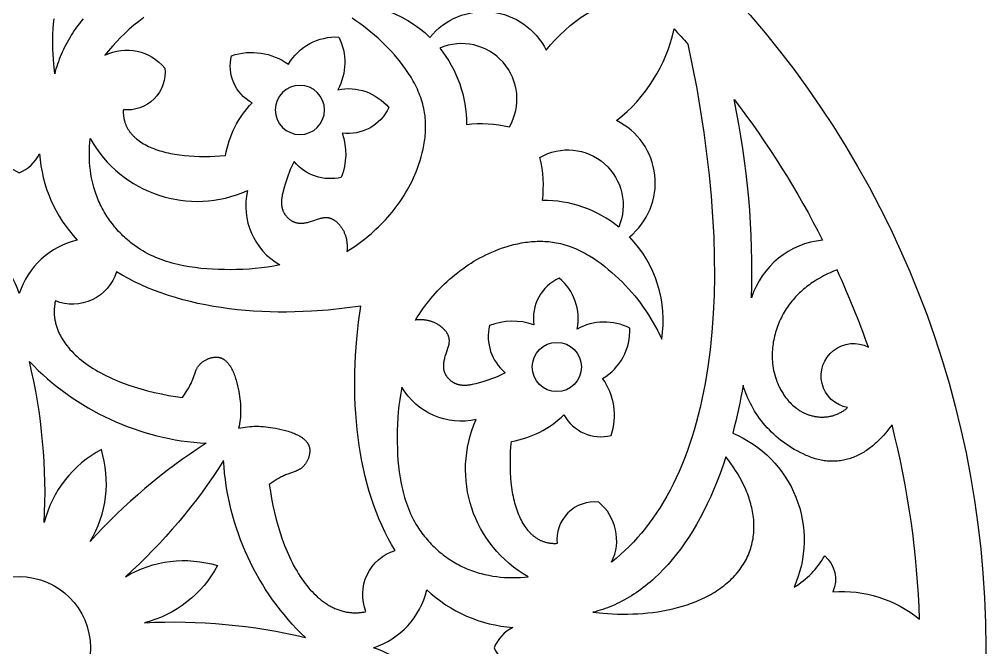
# Model space of a CAD drawing. Extents: x 4084 to 4967, y 642 to 1525.
# Drawn here: x 4525.8 to 4967.3, y 1083.1 to 1370.1 of the extents above; entities that cross this region are included whole.
import ezdxf

# ---------------------------------------------------------------- set-up
doc = ezdxf.new("R2010")
doc.units = 0
doc.layers.add('LAYER_1', color=1, linetype='CONTINUOUS')

msp = doc.modelspace()

# ---------------------------------------------------------------- linework, layer by layer
at = {"layer": 'LAYER_1'}
for points in [[(4666.66, 1376.56, -0.236208), (4713.42, 1361.83, -0.54694), (4766.54, 1355.97, -0.174213), (4808.38, 1382.23, 0.005671)], [(4582.63, 1370.87), (4580.37, 1369.12), (4578.18, 1367.34), (4576.07, 1365.51), (4574.03, 1363.63), (4572.06, 1361.72), (4570.17, 1359.77), (4568.35, 1357.77), (4566.6, 1355.74), (4564.92, 1353.67, -0.348975), (4592.28, 1347.82, -0.480384), (4573.35, 1328.78), (4573.33, 1328.46), (4573.32, 1328.14), (4573.31, 1327.83), (4573.31, 1327.51), (4573.32, 1327.2), (4573.33, 1326.88), (4573.35, 1326.57), (4573.38, 1326.26), (4573.41, 1325.95), (4573.45, 1325.64), (4573.49, 1325.33), (4573.54, 1325.02), (4573.6, 1324.71), (4573.67, 1324.4), (4573.74, 1324.1), (4573.81, 1323.79), (4573.9, 1323.49), (4573.99, 1323.19), (4574.09, 1322.89), (4574.19, 1322.59), (4574.3, 1322.29), (4574.42, 1322), (4574.54, 1321.7), (4574.68, 1321.41), (4574.81, 1321.12), (4574.96, 1320.83), (4575.11, 1320.54), (4575.27, 1320.26), (4575.44, 1319.98), (4575.61, 1319.69), (4575.79, 1319.42), (4575.98, 1319.14), (4576.17, 1318.86), (4576.37, 1318.59), (4576.58, 1318.32), (4576.8, 1318.05), (4577.02, 1317.79), (4577.25, 1317.52), (4577.48, 1317.26), (4577.73, 1317.01), (4577.98, 1316.75), (4578.24, 1316.5), (4578.5, 1316.25), (4578.77, 1316), (4579.05, 1315.76), (4579.33, 1315.51), (4579.92, 1315.04), (4580.54, 1314.58), (4581.19, 1314.13), (4581.86, 1313.69), (4582.55, 1313.27), (4583.28, 1312.86), (4584.03, 1312.46), (4584.8, 1312.07), (4585.6, 1311.7), (4586.42, 1311.35), (4587.27, 1311.01), (4588.14, 1310.68), (4589.03, 1310.37), (4589.94, 1310.08), (4590.88, 1309.8), (4591.83, 1309.53), (4592.8, 1309.29), (4593.8, 1309.05), (4594.81, 1308.84), (4595.84, 1308.63), (4596.88, 1308.45), (4599.02, 1308.12), (4601.21, 1307.86), (4603.46, 1307.67), (4605.75, 1307.53), (4608.07, 1307.45), (4610.43, 1307.44), (4612.81, 1307.48), (4615.2, 1307.57), (4617.61, 1307.72), (4620.02, 1307.92, -0.151207), (4632.14, 1331.9, -0.338214), (4622.73, 1353.47, -0.239572), (4648.77, 1349.57, -0.279084), (4671.78, 1361.99, -0.247206), (4671.32, 1337.93, -0.276208), (4694.59, 1329.74, -0.330951), (4673.34, 1318.13, -0.176903), (4672.92, 1297.88, -0.284816), (4651.39, 1305.1), (4651.06, 1304.5), (4650.73, 1303.9), (4650.43, 1303.29), (4650.13, 1302.67), (4649.85, 1302.05), (4649.58, 1301.43), (4649.07, 1300.16), (4648.6, 1298.87), (4648.15, 1297.56), (4647.28, 1294.85), (4646.8, 1293.24), (4646.35, 1291.6), (4646.15, 1290.78), (4645.97, 1289.95), (4645.9, 1289.54), (4645.83, 1289.13), (4645.76, 1288.72), (4645.71, 1288.31), (4645.67, 1287.91), (4645.63, 1287.5), (4645.61, 1287.1), (4645.59, 1286.69), (4645.59, 1286.29), (4645.6, 1285.9), (4645.63, 1285.5), (4645.64, 1285.3), (4645.66, 1285.11), (4645.69, 1284.91), (4645.72, 1284.72), (4645.75, 1284.53), (4645.78, 1284.33), (4645.82, 1284.14), (4645.86, 1283.95), (4645.91, 1283.76), (4645.96, 1283.57), (4646.01, 1283.38), (4646.07, 1283.2), (4646.13, 1283.01), (4646.2, 1282.83), (4646.27, 1282.64), (4646.35, 1282.46), (4646.43, 1282.28), (4646.51, 1282.1), (4646.61, 1281.91), (4646.71, 1281.72), (4646.81, 1281.53), (4646.92, 1281.35), (4647.04, 1281.16), (4647.16, 1280.98), (4647.28, 1280.8), (4647.41, 1280.62), (4647.54, 1280.45), (4647.68, 1280.28), (4647.82, 1280.11), (4647.97, 1279.94), (4648.12, 1279.78), (4648.27, 1279.62), (4648.42, 1279.46), (4648.58, 1279.31), (4648.75, 1279.16), (4648.91, 1279.02), (4649.08, 1278.88), (4649.25, 1278.74), (4649.43, 1278.61), (4649.61, 1278.48), (4649.79, 1278.35), (4649.97, 1278.23), (4650.16, 1278.12), (4650.34, 1278.01), (4650.53, 1277.91), (4650.73, 1277.81), (4650.92, 1277.71), (4651.11, 1277.62), (4651.31, 1277.54), (4651.51, 1277.47), (4651.72, 1277.39), (4651.94, 1277.32), (4652.16, 1277.26), (4652.38, 1277.2), (4652.6, 1277.15), (4652.83, 1277.11), (4653.05, 1277.07), (4653.28, 1277.04), (4653.51, 1277.01), (4653.73, 1276.99), (4653.96, 1276.98), (4654.19, 1276.97), (4654.42, 1276.97), (4654.65, 1276.97), (4654.89, 1276.97), (4655.12, 1276.99), (4655.35, 1277), (4655.59, 1277.02), (4655.82, 1277.05), (4656.06, 1277.08), (4656.53, 1277.15), (4657, 1277.23), (4657.47, 1277.33), (4657.94, 1277.45), (4658.41, 1277.57), (4658.89, 1277.71), (4659.95, 1278.05), (4662.55, 1278.93), (4663.07, 1279.09), (4663.58, 1279.23), (4663.83, 1279.29), (4664.09, 1279.35), (4664.34, 1279.4), (4664.59, 1279.44), (4664.84, 1279.48), (4665.09, 1279.52), (4665.34, 1279.54), (4665.59, 1279.56), (4665.83, 1279.57), (4665.96, 1279.57), (4666.08, 1279.57), (4666.2, 1279.57), (4666.32, 1279.56), (4666.45, 1279.55), (4666.57, 1279.54), (4666.69, 1279.53), (4666.81, 1279.52), (4666.93, 1279.5), (4667.05, 1279.48), (4667.17, 1279.46), (4667.29, 1279.43), (4667.4, 1279.4), (4667.52, 1279.37), (4667.63, 1279.34), (4667.75, 1279.31), (4667.86, 1279.27), (4667.97, 1279.23), (4668.09, 1279.19), (4668.2, 1279.15), (4668.42, 1279.06), (4668.65, 1278.96), (4668.87, 1278.85), (4669.09, 1278.73), (4669.31, 1278.61), (4669.52, 1278.48), (4669.73, 1278.34), (4669.95, 1278.19), (4670.15, 1278.04), (4670.36, 1277.88), (4670.56, 1277.72), (4670.76, 1277.55), (4670.96, 1277.37), (4671.15, 1277.19), (4671.34, 1277.01), (4671.53, 1276.81), (4671.71, 1276.62), (4671.89, 1276.42), (4672.07, 1276.22), (4672.24, 1276.01), (4672.41, 1275.8), (4672.58, 1275.59), (4672.74, 1275.37), (4672.89, 1275.15), (4673.04, 1274.93), (4673.19, 1274.7), (4673.33, 1274.48), (4673.51, 1274.18), (4673.69, 1273.87), (4673.85, 1273.57), (4674.01, 1273.26), (4674.16, 1272.95), (4674.3, 1272.63), (4674.43, 1272.32), (4674.56, 1272), (4674.67, 1271.68), (4674.78, 1271.36), (4674.88, 1271.04), (4674.98, 1270.71), (4675.07, 1270.38), (4675.15, 1270.06), (4675.22, 1269.73), (4675.29, 1269.4), (4675.35, 1269.07), (4675.4, 1268.74), (4675.45, 1268.41), (4675.48, 1268.07), (4675.52, 1267.74), (4675.54, 1267.41), (4675.56, 1267.07), (4675.58, 1266.74), (4675.58, 1266.41), (4675.59, 1266.07), (4675.58, 1265.74), (4675.57, 1265.41), (4675.53, 1264.74), (4675.47, 1264.08), (4676.75, 1264.88), (4678.02, 1265.7), (4679.27, 1266.55), (4680.51, 1267.42), (4681.74, 1268.32), (4682.95, 1269.24), (4684.14, 1270.18), (4685.32, 1271.15), (4686.49, 1272.14), (4687.63, 1273.15), (4688.76, 1274.18), (4689.87, 1275.24), (4690.96, 1276.31), (4692.03, 1277.41), (4693.08, 1278.53), (4694.11, 1279.67), (4695.11, 1280.83), (4696.1, 1282.01), (4697.05, 1283.21), (4697.99, 1284.42), (4698.9, 1285.66), (4699.79, 1286.92), (4700.65, 1288.19), (4701.48, 1289.49), (4702.29, 1290.8), (4703.07, 1292.12), (4703.82, 1293.47), (4704.54, 1294.83), (4705.23, 1296.21), (4705.89, 1297.61), (4706.52, 1299.02), (4707.12, 1300.45), (4707.77, 1302.14), (4708.39, 1303.85), (4708.95, 1305.57), (4709.46, 1307.31), (4709.92, 1309.06), (4710.32, 1310.82), (4710.67, 1312.59), (4710.95, 1314.36), (4711.07, 1315.25), (4711.17, 1316.14), (4711.26, 1317.02), (4711.33, 1317.91), (4711.38, 1318.8), (4711.42, 1319.68), (4711.44, 1320.57), (4711.44, 1321.45), (4711.42, 1322.33), (4711.39, 1323.21), (4711.34, 1324.08), (4711.27, 1324.96), (4711.18, 1325.83), (4711.07, 1326.7), (4710.94, 1327.56), (4710.79, 1328.42), (4710.59, 1329.42), (4710.36, 1330.41), (4710.11, 1331.4), (4709.83, 1332.38), (4709.53, 1333.35), (4709.21, 1334.32), (4708.86, 1335.28), (4708.48, 1336.24), (4708.09, 1337.18), (4707.67, 1338.13), (4707.23, 1339.06), (4706.78, 1339.99), (4706.3, 1340.91), (4705.8, 1341.82), (4705.29, 1342.73), (4704.76, 1343.63), (4703.64, 1345.4), (4702.46, 1347.15), (4701.23, 1348.86), (4699.94, 1350.54), (4698.6, 1352.19), (4697.22, 1353.8), (4695.8, 1355.38), (4694.35, 1356.92), (4692.83, 1358.47), (4691.27, 1359.98), (4689.69, 1361.45), (4688.08, 1362.88), (4686.44, 1364.26), (4684.78, 1365.61), (4683.09, 1366.91), (4681.37, 1368.16), (4679.62, 1369.37), (4677.85, 1370.54)]]:
    msp.add_lwpolyline(points, format="xyb", dxfattribs=at)
msp.add_lwpolyline([(4554.93, 1370.26), (4554.08, 1369.2), (4553.26, 1368.14), (4552.46, 1367.08), (4551.69, 1366.01), (4550.94, 1364.94), (4550.22, 1363.86), (4549.53, 1362.78), (4548.87, 1361.7), (4548.23, 1360.61), (4547.62, 1359.52), (4547.03, 1358.43), (4546.47, 1357.33), (4545.94, 1356.24), (4545.43, 1355.14), (4544.95, 1354.03), (4544.49, 1352.93), (4544.05, 1351.83), (4543.65, 1350.72), (4543.26, 1349.61), (4542.9, 1348.51), (4542.57, 1347.4), (4542.25, 1346.29), (4541.97, 1345.18), (4541.53, 1349.62), (4541.37, 1351.87), (4541.24, 1354.14), (4541.17, 1356.43), (4541.13, 1358.72), (4541.14, 1361.03), (4541.2, 1363.34), (4541.31, 1365.66), (4541.47, 1367.97), (4541.68, 1370.28)], dxfattribs=at)
for points in [[(4798.69, 1323.82, 0.174213), (4824.95, 1365.66, -0.005671), (4831.28, 1358.8), (4835.27, 1338.44), (4838.51, 1318.44), (4839.83, 1308.62), (4840.94, 1298.92), (4841.85, 1289.35), (4842.55, 1279.94), (4843.04, 1270.69), (4843.31, 1261.62), (4843.37, 1252.72), (4843.21, 1244.02), (4842.84, 1235.52), (4842.24, 1227.23), (4841.43, 1219.16), (4840.4, 1211.32), (4839.16, 1203.72), (4837.69, 1196.37), (4836.88, 1192.79), (4836.02, 1189.27), (4835.1, 1185.82), (4834.13, 1182.43), (4833.11, 1179.11), (4832.04, 1175.85), (4830.91, 1172.67), (4829.74, 1169.55), (4828.51, 1166.5), (4827.23, 1163.52), (4825.91, 1160.61), (4824.53, 1157.77), (4823.11, 1155), (4821.64, 1152.31), (4820.12, 1149.68), (4818.56, 1147.13), (4816.95, 1144.65), (4815.29, 1142.25), (4813.59, 1139.91), (4811.84, 1137.65), (4810.06, 1135.46), (4808.23, 1133.35), (4806.35, 1131.31), (4804.44, 1129.34), (4802.49, 1127.45), (4800.49, 1125.63), (4798.46, 1123.88), (4796.39, 1122.2, 0.348975), (4790.54, 1149.56, 0.480384), (4771.5, 1130.63), (4771.18, 1130.61), (4770.86, 1130.6), (4770.55, 1130.59), (4770.23, 1130.59), (4769.92, 1130.6), (4769.6, 1130.61), (4769.29, 1130.63), (4768.98, 1130.66), (4768.67, 1130.69), (4768.36, 1130.73), (4768.05, 1130.77), (4767.74, 1130.82), (4767.43, 1130.88), (4767.12, 1130.95), (4766.82, 1131.02), (4766.51, 1131.09), (4766.21, 1131.18), (4765.91, 1131.27), (4765.61, 1131.37), (4765.31, 1131.47), (4765.01, 1131.58), (4764.72, 1131.7), (4764.42, 1131.82), (4764.13, 1131.96), (4763.84, 1132.09), (4763.55, 1132.24), (4763.26, 1132.39), (4762.98, 1132.55), (4762.7, 1132.72), (4762.41, 1132.89), (4762.14, 1133.07), (4761.86, 1133.26), (4761.58, 1133.45), (4761.31, 1133.65), (4761.04, 1133.86), (4760.77, 1134.08), (4760.51, 1134.3), (4760.24, 1134.53), (4759.98, 1134.76), (4759.73, 1135.01), (4759.47, 1135.26), (4759.22, 1135.52), (4758.97, 1135.78), (4758.72, 1136.05), (4758.48, 1136.33), (4758.24, 1136.61), (4757.76, 1137.2), (4757.3, 1137.82), (4756.85, 1138.47), (4756.41, 1139.14), (4755.99, 1139.83), (4755.58, 1140.56), (4755.18, 1141.31), (4754.79, 1142.08), (4754.42, 1142.88), (4754.07, 1143.7), (4753.73, 1144.55), (4753.4, 1145.42), (4753.09, 1146.31), (4752.8, 1147.22), (4752.52, 1148.16), (4752.25, 1149.11), (4752.01, 1150.08), (4751.77, 1151.08), (4751.56, 1152.09), (4751.35, 1153.12), (4751.17, 1154.16), (4750.84, 1156.3), (4750.58, 1158.49), (4750.39, 1160.74), (4750.25, 1163.03), (4750.17, 1165.35), (4750.16, 1167.71), (4750.2, 1170.09), (4750.29, 1172.48), (4750.44, 1174.89), (4750.64, 1177.3, 0.151207), (4774.62, 1189.42, 0.338214), (4796.19, 1180.01, 0.239572), (4792.29, 1206.05, 0.279084), (4804.71, 1229.06, 0.247206), (4780.65, 1228.6, 0.276208), (4772.46, 1251.87, 0.330951), (4760.85, 1230.62, 0.176903), (4740.6, 1230.2, 0.284816), (4747.82, 1208.67), (4747.22, 1208.34), (4746.62, 1208.01), (4746.01, 1207.71), (4745.39, 1207.41), (4744.77, 1207.13), (4744.15, 1206.86), (4742.88, 1206.35), (4741.59, 1205.88), (4740.28, 1205.43), (4737.57, 1204.56), (4735.96, 1204.08), (4734.32, 1203.63), (4733.5, 1203.43), (4732.67, 1203.25), (4732.26, 1203.18), (4731.85, 1203.11), (4731.44, 1203.04), (4731.03, 1202.99), (4730.63, 1202.95), (4730.22, 1202.91), (4729.82, 1202.89), (4729.41, 1202.87), (4729.01, 1202.87), (4728.62, 1202.88), (4728.22, 1202.91), (4728.02, 1202.92), (4727.83, 1202.94), (4727.63, 1202.97), (4727.44, 1203), (4727.25, 1203.03), (4727.05, 1203.06), (4726.86, 1203.1), (4726.67, 1203.14), (4726.48, 1203.19), (4726.29, 1203.24), (4726.1, 1203.29), (4725.92, 1203.35), (4725.73, 1203.41), (4725.55, 1203.48), (4725.36, 1203.55), (4725.18, 1203.63), (4725, 1203.71), (4724.82, 1203.79), (4724.63, 1203.88), (4724.44, 1203.99), (4724.25, 1204.09), (4724.07, 1204.2), (4723.88, 1204.32), (4723.7, 1204.44), (4723.52, 1204.56), (4723.34, 1204.69), (4723.17, 1204.82), (4723, 1204.96), (4722.83, 1205.1), (4722.66, 1205.25), (4722.5, 1205.4), (4722.34, 1205.55), (4722.18, 1205.7), (4722.03, 1205.86), (4721.88, 1206.03), (4721.74, 1206.19), (4721.6, 1206.36), (4721.46, 1206.53), (4721.33, 1206.71), (4721.2, 1206.89), (4721.07, 1207.07), (4720.95, 1207.25), (4720.84, 1207.44), (4720.73, 1207.62), (4720.63, 1207.81), (4720.53, 1208.01), (4720.43, 1208.2), (4720.34, 1208.39), (4720.26, 1208.59), (4720.19, 1208.79), (4720.11, 1209), (4720.04, 1209.22), (4719.98, 1209.44), (4719.92, 1209.66), (4719.87, 1209.88), (4719.83, 1210.11), (4719.79, 1210.33), (4719.76, 1210.56), (4719.73, 1210.79), (4719.71, 1211.01), (4719.7, 1211.24), (4719.69, 1211.47), (4719.69, 1211.7), (4719.69, 1211.93), (4719.69, 1212.17), (4719.71, 1212.4), (4719.72, 1212.63), (4719.74, 1212.87), (4719.77, 1213.1), (4719.8, 1213.34), (4719.87, 1213.81), (4719.95, 1214.28), (4720.05, 1214.75), (4720.17, 1215.22), (4720.29, 1215.69), (4720.43, 1216.17), (4720.77, 1217.23), (4721.65, 1219.83), (4721.81, 1220.35), (4721.95, 1220.86), (4722.01, 1221.11), (4722.07, 1221.37), (4722.12, 1221.62), (4722.16, 1221.87), (4722.2, 1222.12), (4722.24, 1222.37), (4722.26, 1222.62), (4722.28, 1222.87), (4722.29, 1223.11), (4722.29, 1223.24), (4722.29, 1223.36), (4722.29, 1223.48), (4722.28, 1223.6), (4722.27, 1223.73), (4722.26, 1223.85), (4722.25, 1223.97), (4722.24, 1224.09), (4722.22, 1224.21), (4722.2, 1224.33), (4722.18, 1224.45), (4722.15, 1224.57), (4722.12, 1224.68), (4722.09, 1224.8), (4722.06, 1224.91), (4722.03, 1225.03), (4721.99, 1225.14), (4721.95, 1225.25), (4721.91, 1225.37), (4721.87, 1225.48), (4721.78, 1225.7), (4721.68, 1225.93), (4721.57, 1226.15), (4721.45, 1226.37), (4721.33, 1226.59), (4721.2, 1226.8), (4721.06, 1227.01), (4720.91, 1227.23), (4720.76, 1227.43), (4720.6, 1227.64), (4720.44, 1227.84), (4720.27, 1228.04), (4720.09, 1228.24), (4719.91, 1228.43), (4719.73, 1228.62), (4719.53, 1228.81), (4719.34, 1228.99), (4719.14, 1229.17), (4718.94, 1229.35), (4718.73, 1229.52), (4718.52, 1229.69), (4718.31, 1229.86), (4718.09, 1230.02), (4717.87, 1230.17), (4717.65, 1230.32), (4717.42, 1230.47), (4717.2, 1230.61), (4716.9, 1230.79), (4716.59, 1230.97), (4716.29, 1231.13), (4715.98, 1231.29), (4715.67, 1231.44), (4715.35, 1231.58), (4715.04, 1231.71), (4714.72, 1231.84), (4714.4, 1231.95), (4714.08, 1232.06), (4713.76, 1232.16), (4713.43, 1232.26), (4713.1, 1232.35), (4712.78, 1232.43), (4712.45, 1232.5), (4712.12, 1232.57), (4711.79, 1232.63), (4711.46, 1232.68), (4711.13, 1232.73), (4710.79, 1232.76), (4710.46, 1232.8), (4710.13, 1232.82), (4709.79, 1232.84), (4709.46, 1232.86), (4709.13, 1232.86), (4708.79, 1232.87), (4708.46, 1232.86), (4708.13, 1232.85), (4707.46, 1232.81), (4706.8, 1232.75), (4707.6, 1234.03), (4708.42, 1235.3), (4709.27, 1236.55), (4710.14, 1237.79), (4711.04, 1239.02), (4711.96, 1240.23), (4712.9, 1241.42), (4713.87, 1242.6), (4714.86, 1243.77), (4715.87, 1244.91), (4716.9, 1246.04), (4717.96, 1247.15), (4719.03, 1248.24), (4720.13, 1249.31), (4721.25, 1250.36), (4722.39, 1251.39), (4723.55, 1252.39), (4724.73, 1253.37), (4725.93, 1254.33), (4727.14, 1255.27), (4728.38, 1256.18), (4729.64, 1257.07), (4730.91, 1257.93), (4732.21, 1258.76), (4733.52, 1259.57), (4734.84, 1260.35), (4736.19, 1261.1), (4737.55, 1261.82), (4738.93, 1262.51), (4740.33, 1263.17), (4741.74, 1263.8), (4743.17, 1264.4), (4744.86, 1265.05), (4746.57, 1265.67), (4748.29, 1266.23), (4750.03, 1266.74), (4751.78, 1267.2), (4753.54, 1267.6), (4755.31, 1267.95), (4757.08, 1268.23), (4757.97, 1268.35), (4758.86, 1268.45), (4759.74, 1268.54), (4760.63, 1268.61), (4761.52, 1268.66), (4762.4, 1268.7), (4763.29, 1268.72), (4764.17, 1268.72), (4765.05, 1268.7), (4765.93, 1268.67), (4766.8, 1268.62), (4767.68, 1268.55), (4768.55, 1268.46), (4769.42, 1268.35), (4770.28, 1268.22), (4771.14, 1268.07), (4772.14, 1267.87), (4773.13, 1267.64), (4774.12, 1267.39), (4775.1, 1267.11), (4776.07, 1266.81), (4777.04, 1266.49), (4778, 1266.14), (4778.96, 1265.76), (4779.9, 1265.37), (4780.85, 1264.95), (4781.78, 1264.51), (4782.71, 1264.06), (4783.63, 1263.58), (4784.54, 1263.08), (4785.45, 1262.57), (4786.35, 1262.04), (4788.12, 1260.92), (4789.87, 1259.74), (4791.58, 1258.51), (4793.26, 1257.22), (4794.91, 1255.88), (4796.52, 1254.5), (4798.1, 1253.08), (4799.64, 1251.63), (4801.19, 1250.11), (4802.7, 1248.55), (4804.17, 1246.97), (4805.6, 1245.36), (4806.98, 1243.72), (4808.33, 1242.06), (4809.63, 1240.37), (4810.88, 1238.65), (4812.09, 1236.9), (4813.26, 1235.13), (4814.38, 1233.33), (4815.45, 1231.5), (4816.48, 1229.65), (4817.46, 1227.77), (4818.39, 1225.87), (4819.28, 1223.94, 0.236208), (4804.55, 1270.7, 0.54694)], [(4749.71, 1320.93, 0.723097), (4717.89, 1356.94, -0.173533), (4730.1, 1322.1, -0.092314)], [(4892.81, 1269.21, 0.301274), (4860.36, 1242.89, 0.05864), (4852.38, 1333.45, -0.046215)], [(4558.2, 1315.63, 0.387941), (4630.06, 1291.85, 0.32891), (4644.83, 1257.89), (4642.03, 1257.36), (4639.23, 1256.91), (4636.42, 1256.55), (4633.6, 1256.25), (4630.76, 1256.03), (4627.91, 1255.87), (4625.05, 1255.77), (4622.16, 1255.73), (4619.49, 1255.75), (4616.81, 1255.81), (4614.12, 1255.92), (4611.43, 1256.1), (4608.75, 1256.35), (4606.08, 1256.66), (4603.42, 1257.06), (4600.79, 1257.53), (4599.49, 1257.81), (4598.19, 1258.1), (4596.9, 1258.42), (4595.61, 1258.76), (4594.34, 1259.12), (4593.08, 1259.51), (4591.83, 1259.93), (4590.59, 1260.38), (4589.36, 1260.85), (4588.15, 1261.35), (4586.94, 1261.88), (4585.76, 1262.44), (4584.58, 1263.02), (4583.42, 1263.64), (4582.28, 1264.29), (4581.16, 1264.98), (4580.38, 1265.47), (4579.62, 1265.98), (4578.86, 1266.51), (4578.11, 1267.05), (4577.37, 1267.61), (4576.64, 1268.18), (4575.93, 1268.77), (4575.22, 1269.37), (4574.52, 1269.98), (4573.83, 1270.61), (4573.16, 1271.24), (4572.49, 1271.9), (4571.84, 1272.56), (4571.2, 1273.24), (4570.57, 1273.93), (4569.96, 1274.63), (4569.36, 1275.34), (4568.77, 1276.07), (4568.19, 1276.8), (4567.63, 1277.55), (4567.08, 1278.3), (4566.54, 1279.07), (4566.02, 1279.84), (4565.52, 1280.63), (4565.03, 1281.42), (4564.55, 1282.22), (4564.09, 1283.04), (4563.65, 1283.86), (4563.22, 1284.68), (4562.81, 1285.52), (4562.42, 1286.36), (4562.04, 1287.21), (4561.69, 1288.05), (4561.35, 1288.89), (4561.03, 1289.74), (4560.73, 1290.6), (4560.44, 1291.46), (4560.17, 1292.32), (4559.91, 1293.2), (4559.67, 1294.07), (4559.23, 1295.83), (4558.86, 1297.61), (4558.54, 1299.4), (4558.28, 1301.2), (4558.08, 1303), (4557.94, 1304.81), (4557.85, 1306.62), (4557.82, 1308.43), (4557.84, 1310.24), (4557.91, 1312.05), (4558.03, 1313.85)], [(4525.82, 1244.88, 0.262072), (4499.38, 1269.23, 0.173657), (4516.54, 1308.63, 0.181067), (4525.82, 1299.98, 0.181067), (4535.1, 1308.63, 0.173657), (4552.27, 1269.23, 0.262072)], [(4763.65, 1306.99, -0.723097), (4799.66, 1275.17, 0.173533), (4764.82, 1287.38, 0.092314)], [(4681.86, 1239.14), (4674.41, 1238.11), (4666.89, 1237.3), (4659.31, 1236.73), (4651.72, 1236.42), (4647.93, 1236.36), (4644.14, 1236.37), (4640.36, 1236.44), (4636.59, 1236.59), (4632.85, 1236.8), (4629.12, 1237.09), (4625.42, 1237.45), (4621.74, 1237.89), (4618.1, 1238.39), (4614.5, 1238.97), (4610.94, 1239.63), (4607.43, 1240.36), (4603.96, 1241.16), (4600.55, 1242.04), (4597.2, 1242.99), (4593.91, 1244.01), (4590.68, 1245.11), (4587.52, 1246.28), (4584.43, 1247.52), (4581.42, 1248.83), (4578.49, 1250.2), (4575.64, 1251.65), (4572.87, 1253.16), (4570.19, 1254.73, -0.437486), (4542.28, 1241.48), (4542.19, 1241.05), (4542.11, 1240.62), (4542.03, 1240.19), (4541.97, 1239.75), (4541.91, 1239.31), (4541.86, 1238.87), (4541.82, 1238.43), (4541.79, 1237.99), (4541.77, 1237.55), (4541.75, 1237.11), (4541.75, 1236.66), (4541.75, 1236.22), (4541.76, 1235.77), (4541.78, 1235.33), (4541.81, 1234.88), (4541.85, 1234.43), (4541.9, 1233.98), (4541.96, 1233.53), (4542.03, 1233.08), (4542.1, 1232.63), (4542.19, 1232.18), (4542.28, 1231.73), (4542.39, 1231.28), (4542.5, 1230.83), (4542.63, 1230.38), (4542.76, 1229.93), (4542.91, 1229.48), (4543.06, 1229.03), (4543.23, 1228.58), (4543.4, 1228.13), (4543.58, 1227.68), (4543.78, 1227.23), (4543.98, 1226.79), (4544.19, 1226.34), (4544.42, 1225.89), (4544.65, 1225.45), (4544.89, 1225), (4545.15, 1224.56), (4545.41, 1224.12), (4545.68, 1223.68), (4546.26, 1222.8), (4546.88, 1221.93), (4547.53, 1221.06), (4548.23, 1220.2), (4548.96, 1219.35), (4549.74, 1218.51), (4550.55, 1217.67), (4551.4, 1216.85), (4552.29, 1216.04), (4553.22, 1215.23), (4554.18, 1214.44), (4555.18, 1213.66), (4556.21, 1212.89), (4557.28, 1212.14), (4558.38, 1211.4), (4559.52, 1210.67), (4560.69, 1209.96), (4561.88, 1209.26), (4563.11, 1208.58), (4564.37, 1207.92), (4565.66, 1207.27), (4566.97, 1206.64), (4568.31, 1206.02), (4569.67, 1205.42), (4572.47, 1204.28), (4575.35, 1203.21), (4578.31, 1202.21), (4581.34, 1201.28), (4584.42, 1200.43), (4587.55, 1199.66), (4590.71, 1198.96), (4593.91, 1198.33), (4597.12, 1197.78), (4600.34, 1197.3), (4602.71, 1200.91), (4603.26, 1201.84), (4603.52, 1202.31), (4603.78, 1202.78), (4604.03, 1203.26), (4604.26, 1203.75), (4604.49, 1204.24), (4604.7, 1204.74), (4604.89, 1205.21), (4605.07, 1205.7), (4606.08, 1208.62), (4606.27, 1209.1), (4606.46, 1209.57), (4606.67, 1210.03), (4606.78, 1210.26), (4606.9, 1210.49), (4607.02, 1210.71), (4607.14, 1210.94), (4607.28, 1211.15), (4607.41, 1211.37), (4607.56, 1211.58), (4607.71, 1211.79), (4607.86, 1211.99), (4608.03, 1212.19), (4608.12, 1212.31), (4608.22, 1212.42), (4608.43, 1212.64), (4608.64, 1212.85), (4608.86, 1213.06), (4609.09, 1213.26), (4609.33, 1213.45), (4609.57, 1213.64), (4609.82, 1213.82), (4610.08, 1214), (4610.34, 1214.17), (4610.61, 1214.33), (4610.88, 1214.48), (4611.16, 1214.63), (4611.44, 1214.77), (4611.72, 1214.9), (4612.01, 1215.02), (4612.3, 1215.14), (4612.59, 1215.24), (4612.88, 1215.34), (4613.18, 1215.43), (4613.47, 1215.51), (4613.77, 1215.58), (4614.06, 1215.64), (4614.36, 1215.7), (4614.65, 1215.74), (4614.94, 1215.77), (4615.23, 1215.79), (4615.37, 1215.8), (4615.52, 1215.81), (4615.66, 1215.81), (4615.8, 1215.81), (4615.94, 1215.81), (4616.08, 1215.8), (4616.22, 1215.79), (4616.36, 1215.78), (4616.49, 1215.77), (4616.63, 1215.75), (4616.76, 1215.73), (4616.89, 1215.71), (4617.02, 1215.68), (4617.15, 1215.66), (4617.27, 1215.63), (4617.4, 1215.6), (4617.52, 1215.56), (4617.65, 1215.52), (4617.77, 1215.48), (4617.89, 1215.44), (4618.01, 1215.4), (4618.13, 1215.35), (4618.25, 1215.3), (4618.37, 1215.25), (4618.48, 1215.2), (4618.6, 1215.14), (4618.71, 1215.08), (4618.82, 1215.02), (4618.94, 1214.96), (4619.05, 1214.89), (4619.16, 1214.82), (4619.27, 1214.75), (4619.37, 1214.68), (4619.48, 1214.61), (4619.69, 1214.45), (4619.9, 1214.29), (4620.1, 1214.12), (4620.3, 1213.94), (4620.49, 1213.76), (4620.68, 1213.56), (4620.87, 1213.36), (4621.05, 1213.16), (4621.23, 1212.94), (4621.41, 1212.72), (4621.58, 1212.5), (4621.75, 1212.26), (4621.91, 1212.02), (4622.07, 1211.78), (4622.23, 1211.53), (4622.39, 1211.27), (4622.54, 1211.01), (4622.68, 1210.75), (4622.97, 1210.2), (4623.24, 1209.64), (4623.5, 1209.06), (4623.75, 1208.46), (4623.99, 1207.86), (4624.21, 1207.24), (4624.43, 1206.61), (4624.63, 1205.98), (4624.83, 1205.33), (4625.18, 1204.03), (4625.5, 1202.73), (4625.78, 1201.43), (4626.04, 1200.15), (4626.24, 1198.99), (4626.42, 1197.85), (4626.58, 1196.74), (4626.7, 1195.65), (4626.81, 1194.57), (4626.88, 1193.51), (4626.93, 1192.47), (4626.94, 1191.43), (4626.93, 1190.4), (4626.89, 1189.39), (4626.82, 1188.37), (4626.73, 1187.36), (4626.6, 1186.35), (4626.44, 1185.34), (4626.24, 1184.32), (4626.02, 1183.3), (4627.04, 1183.52), (4628.06, 1183.72), (4629.07, 1183.88), (4630.08, 1184.01), (4631.09, 1184.1), (4632.11, 1184.17), (4633.12, 1184.21), (4634.15, 1184.22), (4635.19, 1184.21), (4636.23, 1184.16), (4637.29, 1184.09), (4638.37, 1183.98), (4639.46, 1183.86), (4640.57, 1183.7), (4641.71, 1183.52), (4642.87, 1183.32), (4644.15, 1183.06), (4645.45, 1182.78), (4646.75, 1182.46), (4648.05, 1182.11), (4648.7, 1181.91), (4649.33, 1181.71), (4649.96, 1181.49), (4650.58, 1181.27), (4651.18, 1181.03), (4651.78, 1180.78), (4652.36, 1180.52), (4652.92, 1180.25), (4653.47, 1179.96), (4653.73, 1179.82), (4653.99, 1179.67), (4654.25, 1179.51), (4654.5, 1179.35), (4654.74, 1179.19), (4654.98, 1179.03), (4655.22, 1178.86), (4655.44, 1178.69), (4655.66, 1178.51), (4655.88, 1178.33), (4656.08, 1178.15), (4656.29, 1177.96), (4656.48, 1177.77), (4656.66, 1177.58), (4656.84, 1177.38), (4657.01, 1177.18), (4657.17, 1176.97), (4657.33, 1176.76), (4657.4, 1176.65), (4657.47, 1176.55), (4657.54, 1176.44), (4657.61, 1176.33), (4657.68, 1176.22), (4657.74, 1176.1), (4657.8, 1175.99), (4657.86, 1175.88), (4657.92, 1175.76), (4657.97, 1175.65), (4658.02, 1175.53), (4658.07, 1175.41), (4658.12, 1175.29), (4658.16, 1175.17), (4658.2, 1175.05), (4658.24, 1174.93), (4658.28, 1174.8), (4658.32, 1174.68), (4658.35, 1174.55), (4658.38, 1174.43), (4658.4, 1174.3), (4658.43, 1174.17), (4658.45, 1174.04), (4658.47, 1173.91), (4658.49, 1173.77), (4658.5, 1173.64), (4658.51, 1173.5), (4658.52, 1173.36), (4658.53, 1173.22), (4658.53, 1173.08), (4658.53, 1172.94), (4658.53, 1172.8), (4658.52, 1172.65), (4658.51, 1172.51), (4658.49, 1172.22), (4658.46, 1171.93), (4658.42, 1171.64), (4658.36, 1171.34), (4658.3, 1171.05), (4658.23, 1170.75), (4658.15, 1170.46), (4658.06, 1170.16), (4657.96, 1169.87), (4657.86, 1169.58), (4657.74, 1169.29), (4657.62, 1169), (4657.49, 1168.72), (4657.35, 1168.44), (4657.2, 1168.16), (4657.05, 1167.89), (4656.89, 1167.62), (4656.72, 1167.36), (4656.54, 1167.1), (4656.36, 1166.85), (4656.17, 1166.61), (4655.98, 1166.37), (4655.78, 1166.14), (4655.57, 1165.92), (4655.36, 1165.71), (4655.14, 1165.5), (4655.03, 1165.4), (4654.91, 1165.31), (4654.71, 1165.14), (4654.51, 1164.99), (4654.3, 1164.84), (4654.09, 1164.69), (4653.87, 1164.56), (4653.66, 1164.42), (4653.43, 1164.3), (4653.21, 1164.18), (4652.98, 1164.06), (4652.75, 1163.95), (4652.29, 1163.74), (4651.82, 1163.55), (4651.34, 1163.36), (4648.42, 1162.35), (4647.93, 1162.17), (4647.46, 1161.98), (4646.96, 1161.77), (4646.47, 1161.54), (4645.98, 1161.31), (4645.5, 1161.06), (4645.03, 1160.8), (4644.56, 1160.54), (4643.63, 1159.99), (4640.02, 1157.62), (4640.5, 1154.4), (4641.05, 1151.19), (4641.68, 1147.99), (4642.38, 1144.83), (4643.15, 1141.7), (4644, 1138.62), (4644.93, 1135.59), (4645.93, 1132.63), (4647, 1129.75), (4648.14, 1126.95), (4648.74, 1125.59), (4649.36, 1124.25), (4649.99, 1122.94), (4650.64, 1121.65), (4651.3, 1120.39), (4651.98, 1119.16), (4652.68, 1117.97), (4653.39, 1116.8), (4654.12, 1115.66), (4654.86, 1114.56), (4655.61, 1113.49), (4656.38, 1112.46), (4657.16, 1111.46), (4657.95, 1110.5), (4658.76, 1109.57), (4659.57, 1108.68), (4660.39, 1107.83), (4661.23, 1107.02), (4662.07, 1106.24), (4662.92, 1105.51), (4663.78, 1104.81), (4664.65, 1104.16), (4665.52, 1103.54), (4666.4, 1102.96), (4666.84, 1102.69), (4667.28, 1102.43), (4667.72, 1102.17), (4668.17, 1101.93), (4668.61, 1101.7), (4669.06, 1101.47), (4669.51, 1101.26), (4669.95, 1101.06), (4670.4, 1100.86), (4670.85, 1100.68), (4671.3, 1100.51), (4671.75, 1100.34), (4672.2, 1100.19), (4672.65, 1100.04), (4673.1, 1099.91), (4673.55, 1099.78), (4674, 1099.67), (4674.45, 1099.56), (4674.9, 1099.47), (4675.35, 1099.38), (4675.8, 1099.31), (4676.25, 1099.24), (4676.7, 1099.18), (4677.15, 1099.13), (4677.6, 1099.09), (4678.05, 1099.06), (4678.49, 1099.04), (4678.94, 1099.03), (4679.38, 1099.03), (4679.83, 1099.03), (4680.27, 1099.05), (4680.71, 1099.07), (4681.15, 1099.1), (4681.59, 1099.14), (4682.03, 1099.19), (4682.47, 1099.25), (4682.91, 1099.31), (4683.34, 1099.39), (4683.77, 1099.47), (4684.2, 1099.56, -0.437486), (4697.45, 1127.47), (4695.88, 1130.15), (4694.37, 1132.92), (4692.92, 1135.77), (4691.55, 1138.7), (4690.24, 1141.71), (4689, 1144.8), (4687.83, 1147.96), (4686.73, 1151.19), (4685.71, 1154.48), (4684.76, 1157.83), (4683.88, 1161.24), (4683.08, 1164.71), (4682.35, 1168.22), (4681.69, 1171.78), (4681.11, 1175.38), (4680.61, 1179.02), (4680.17, 1182.7), (4679.81, 1186.4), (4679.52, 1190.12), (4679.31, 1193.87), (4679.16, 1197.64), (4679.09, 1201.42), (4679.08, 1205.21), (4679.14, 1209), (4679.45, 1216.59), (4680.02, 1224.17), (4680.83, 1231.69)], [(4904.23, 1192.75, -1.162222), (4913.73, 1220.36, 0.023123), (4899.4, 1255.59), (4897.85, 1254.99), (4896.3, 1254.33), (4894.78, 1253.63), (4893.27, 1252.87), (4891.79, 1252.07), (4890.33, 1251.22), (4888.9, 1250.32), (4887.5, 1249.38), (4886.81, 1248.88), (4886.13, 1248.38), (4885.46, 1247.86), (4884.8, 1247.34), (4884.15, 1246.79), (4883.51, 1246.24), (4882.88, 1245.68), (4882.26, 1245.1), (4881.65, 1244.51), (4881.06, 1243.91), (4880.47, 1243.3), (4879.9, 1242.67), (4879.34, 1242.04), (4878.8, 1241.39), (4878.27, 1240.73), (4877.75, 1240.05), (4877.22, 1239.33), (4876.7, 1238.59), (4876.2, 1237.83), (4875.71, 1237.07), (4875.25, 1236.29), (4874.8, 1235.51), (4874.37, 1234.71), (4873.95, 1233.9), (4873.55, 1233.09), (4873.18, 1232.26), (4872.82, 1231.43), (4872.48, 1230.58), (4872.15, 1229.73), (4871.85, 1228.88), (4871.57, 1228.02), (4871.31, 1227.15), (4871.06, 1226.27), (4870.84, 1225.39), (4870.64, 1224.51), (4870.45, 1223.62), (4870.29, 1222.73), (4870.15, 1221.84), (4870.03, 1220.94), (4869.93, 1220.05), (4869.86, 1219.15), (4869.8, 1218.25), (4869.77, 1217.35), (4869.76, 1216.45), (4869.78, 1215.55), (4869.82, 1214.65), (4869.88, 1213.76), (4869.96, 1212.86), (4870.09, 1211.82), (4870.25, 1210.78), (4870.44, 1209.75), (4870.67, 1208.73), (4870.93, 1207.71), (4871.22, 1206.71), (4871.54, 1205.71), (4871.9, 1204.73), (4872.28, 1203.76), (4872.7, 1202.8), (4873.16, 1201.86), (4873.4, 1201.4), (4873.64, 1200.94), (4873.9, 1200.48), (4874.16, 1200.03), (4874.43, 1199.58), (4874.71, 1199.14), (4875, 1198.7), (4875.29, 1198.27), (4875.6, 1197.85), (4875.91, 1197.43), (4876.39, 1196.8), (4876.89, 1196.2), (4877.41, 1195.6), (4877.95, 1195.03), (4878.5, 1194.47), (4879.07, 1193.92), (4879.66, 1193.4), (4880.26, 1192.9), (4880.88, 1192.42), (4881.2, 1192.18), (4881.52, 1191.96), (4881.85, 1191.74), (4882.17, 1191.52), (4882.51, 1191.31), (4882.84, 1191.11), (4883.18, 1190.91), (4883.52, 1190.72), (4883.87, 1190.54), (4884.22, 1190.37), (4884.58, 1190.2), (4884.94, 1190.04), (4885.3, 1189.88), (4885.66, 1189.73), (4886.03, 1189.59), (4886.41, 1189.46), (4886.79, 1189.34), (4887.17, 1189.22), (4887.55, 1189.11), (4887.94, 1189.01), (4888.33, 1188.91), (4888.72, 1188.83), (4889.11, 1188.75), (4889.5, 1188.68), (4889.9, 1188.62), (4890.3, 1188.57), (4890.69, 1188.52), (4891.09, 1188.48), (4891.49, 1188.45), (4891.89, 1188.43), (4892.29, 1188.42), (4892.69, 1188.42), (4893.09, 1188.42), (4893.49, 1188.44), (4893.89, 1188.46), (4894.29, 1188.49), (4894.68, 1188.53), (4895.08, 1188.58), (4895.47, 1188.63), (4895.86, 1188.7), (4896.25, 1188.77), (4896.64, 1188.86), (4897.02, 1188.95), (4897.4, 1189.05), (4897.78, 1189.16), (4898.16, 1189.28), (4898.57, 1189.43), (4898.99, 1189.58), (4899.39, 1189.75), (4899.8, 1189.93), (4900.19, 1190.11), (4900.59, 1190.31), (4900.98, 1190.52), (4901.36, 1190.73), (4901.74, 1190.96), (4902.11, 1191.19), (4902.48, 1191.43), (4902.84, 1191.68), (4903.2, 1191.94), (4903.55, 1192.2), (4903.89, 1192.48)], [(4558.2, 1131.56, 0.212453), (4563.3, 1173.59, 0.212453), (4537.19, 1140.26, 0.072646), (4530.41, 1213.83, 0.19036), (4611.25, 1176.43, 0.068279)], [(4758.35, 1115.48, -0.387941), (4734.57, 1187.34, -0.32891), (4700.61, 1202.11), (4700.08, 1199.31), (4699.63, 1196.51), (4699.27, 1193.7), (4698.97, 1190.88), (4698.75, 1188.04), (4698.59, 1185.19), (4698.49, 1182.33), (4698.45, 1179.44), (4698.47, 1176.77), (4698.53, 1174.09), (4698.64, 1171.4), (4698.82, 1168.71), (4699.07, 1166.03), (4699.38, 1163.36), (4699.78, 1160.7), (4700.25, 1158.07), (4700.53, 1156.77), (4700.82, 1155.47), (4701.14, 1154.18), (4701.48, 1152.89), (4701.84, 1151.62), (4702.24, 1150.36), (4702.65, 1149.11), (4703.1, 1147.87), (4703.57, 1146.64), (4704.07, 1145.43), (4704.6, 1144.22), (4705.16, 1143.04), (4705.74, 1141.86), (4706.36, 1140.7), (4707.01, 1139.56), (4707.7, 1138.44), (4708.19, 1137.66), (4708.7, 1136.9), (4709.23, 1136.14), (4709.77, 1135.39), (4710.33, 1134.65), (4710.9, 1133.92), (4711.49, 1133.21), (4712.09, 1132.5), (4712.7, 1131.8), (4713.33, 1131.11), (4713.97, 1130.44), (4714.62, 1129.77), (4715.28, 1129.12), (4715.96, 1128.48), (4716.65, 1127.85), (4717.35, 1127.24), (4718.06, 1126.63), (4718.79, 1126.05), (4719.52, 1125.47), (4720.27, 1124.91), (4721.02, 1124.36), (4721.79, 1123.82), (4722.56, 1123.3), (4723.35, 1122.8), (4724.14, 1122.31), (4724.94, 1121.83), (4725.76, 1121.37), (4726.58, 1120.93), (4727.4, 1120.5), (4728.24, 1120.09), (4729.08, 1119.7), (4729.93, 1119.32), (4730.77, 1118.97), (4731.61, 1118.63), (4732.46, 1118.31), (4733.32, 1118.01), (4734.18, 1117.72), (4735.04, 1117.45), (4735.92, 1117.19), (4736.79, 1116.95), (4738.55, 1116.51), (4740.33, 1116.14), (4742.12, 1115.82), (4743.92, 1115.56), (4745.72, 1115.36), (4747.53, 1115.22), (4749.34, 1115.13), (4751.15, 1115.1), (4752.96, 1115.12), (4754.77, 1115.19), (4756.57, 1115.31)], [(4851.76, 1181.03, -0.422668), (4879.77, 1110.74, 0.127435), (4893.76, 1125.07, -0.326761), (4897.54, 1108.66, -0.189007), (4937.09, 1096.18, 0.054597), (4924.51, 1184.89), (4923.57, 1183.61), (4922.6, 1182.37), (4921.62, 1181.16), (4920.6, 1180), (4919.57, 1178.89), (4918.51, 1177.82), (4917.43, 1176.79), (4916.88, 1176.3), (4916.33, 1175.82), (4915.77, 1175.35), (4915.21, 1174.9), (4914.64, 1174.46), (4914.07, 1174.03), (4913.49, 1173.62), (4912.9, 1173.22), (4912.31, 1172.83), (4911.72, 1172.46), (4911.12, 1172.1), (4910.52, 1171.76), (4909.91, 1171.43), (4909.3, 1171.12), (4908.68, 1170.82), (4908.06, 1170.54), (4907.44, 1170.27), (4906.81, 1170.02), (4906.18, 1169.78), (4905.54, 1169.57), (4904.9, 1169.36), (4904.25, 1169.18), (4903.61, 1169.01), (4902.96, 1168.85), (4902.3, 1168.71), (4901.64, 1168.59), (4900.98, 1168.49), (4900.32, 1168.4), (4899.65, 1168.34), (4898.98, 1168.28), (4898.31, 1168.25), (4897.64, 1168.23), (4896.96, 1168.23), (4896.28, 1168.25), (4895.6, 1168.28), (4894.92, 1168.34), (4894.23, 1168.41), (4893.55, 1168.5), (4892.86, 1168.6), (4892.17, 1168.73), (4891.48, 1168.87), (4890.79, 1169.03), (4890.1, 1169.2), (4889.41, 1169.4), (4888.71, 1169.61), (4888.02, 1169.84), (4887.33, 1170.09), (4886.63, 1170.35), (4885.94, 1170.64), (4885.24, 1170.94), (4883.87, 1171.57), (4882.51, 1172.24), (4881.19, 1172.94), (4879.88, 1173.67), (4878.61, 1174.43), (4877.36, 1175.23), (4876.14, 1176.05), (4874.95, 1176.9), (4873.79, 1177.77), (4872.66, 1178.67), (4871.56, 1179.6), (4870.5, 1180.56), (4869.47, 1181.53), (4868.47, 1182.53), (4867.51, 1183.55), (4866.58, 1184.59), (4865.68, 1185.64), (4864.82, 1186.72), (4864, 1187.81), (4863.21, 1188.92), (4862.45, 1190.04), (4861.74, 1191.18), (4861.05, 1192.33), (4860.41, 1193.49), (4859.79, 1194.66), (4859.21, 1195.83), (4858.67, 1197.02), (4858.16, 1198.21), (4857.69, 1199.41), (4857.25, 1200.61), (4856.84, 1201.82), (4856.46, 1203.03, -0.023045)], [(4574.28, 1115.48, -0.212453), (4616.31, 1120.58, -0.212453), (4582.98, 1094.47, -0.072646), (4656.55, 1087.69, -0.19036), (4619.15, 1168.53, -0.068279)], [(4687.6, 1083.1, 0.262072), (4711.95, 1109.55, 0.173657), (4751.35, 1092.38, 0.181067), (4742.7, 1083.1, 0.181067), (4751.35, 1073.82, 0.173657), (4711.95, 1056.66, 0.262072)]]:
    msp.add_lwpolyline(points, format="xyb", close=True, dxfattribs=at)
msp.add_lwpolyline([(4787.9, 1099.25), (4792.34, 1098.81), (4794.59, 1098.65), (4796.86, 1098.52), (4799.15, 1098.45), (4801.44, 1098.41), (4803.75, 1098.42), (4806.06, 1098.48), (4808.38, 1098.59), (4810.69, 1098.75), (4813, 1098.96), (4815.31, 1099.22), (4817.6, 1099.54), (4819.87, 1099.92), (4822.13, 1100.36), (4824.36, 1100.85), (4826.56, 1101.4), (4828.74, 1102.01), (4830.87, 1102.69), (4832.96, 1103.42), (4835.01, 1104.21), (4836.01, 1104.63), (4837, 1105.06), (4837.98, 1105.51), (4838.95, 1105.98), (4839.9, 1106.46), (4840.83, 1106.95), (4841.75, 1107.46), (4842.65, 1107.98), (4843.54, 1108.52), (4844.4, 1109.07), (4845.25, 1109.64), (4846.09, 1110.21), (4846.9, 1110.81), (4847.7, 1111.41), (4848.47, 1112.03), (4849.23, 1112.67), (4849.96, 1113.31), (4850.68, 1113.97), (4851.37, 1114.64), (4852.04, 1115.33), (4852.7, 1116.02), (4853.33, 1116.73), (4853.93, 1117.44), (4854.52, 1118.17), (4855.08, 1118.91), (4855.62, 1119.66), (4856.13, 1120.42), (4856.63, 1121.2), (4857.09, 1121.98), (4857.54, 1122.77), (4857.96, 1123.56), (4858.36, 1124.37), (4858.73, 1125.19), (4859.08, 1126.01), (4859.4, 1126.84), (4859.7, 1127.68), (4859.98, 1128.52), (4860.23, 1129.37), (4860.46, 1130.23), (4860.67, 1131.09), (4860.85, 1131.95), (4861.01, 1132.82), (4861.14, 1133.7), (4861.25, 1134.57), (4861.34, 1135.46), (4861.4, 1136.34), (4861.44, 1137.23), (4861.46, 1138.12), (4861.45, 1139.01), (4861.43, 1139.9), (4861.38, 1140.79), (4861.31, 1141.69), (4861.22, 1142.58), (4861.1, 1143.47), (4860.97, 1144.37), (4860.82, 1145.26), (4860.64, 1146.15), (4860.45, 1147.04), (4860.24, 1147.93), (4860, 1148.81), (4859.75, 1149.69), (4859.48, 1150.57), (4859.2, 1151.45), (4858.89, 1152.32), (4858.57, 1153.19), (4858.23, 1154.06), (4857.88, 1154.92), (4857.51, 1155.78), (4856.72, 1157.48), (4855.87, 1159.16), (4854.97, 1160.81), (4854.02, 1162.45), (4853.01, 1164.05), (4851.97, 1165.63), (4850.88, 1167.18), (4849.75, 1168.71), (4848.58, 1170.2), (4847.32, 1166.41), (4845.99, 1162.71), (4844.61, 1159.09), (4843.17, 1155.56), (4841.67, 1152.13), (4840.13, 1148.79), (4838.53, 1145.56), (4836.89, 1142.42), (4835.19, 1139.38), (4833.46, 1136.45), (4831.67, 1133.63), (4829.85, 1130.91), (4827.99, 1128.3), (4826.09, 1125.8), (4824.15, 1123.41), (4822.19, 1121.12), (4820.19, 1118.95), (4818.16, 1116.89), (4816.1, 1114.94), (4815.07, 1114), (4814.02, 1113.09), (4812.98, 1112.21), (4811.92, 1111.36), (4810.86, 1110.54), (4809.8, 1109.74), (4808.73, 1108.97), (4807.66, 1108.22), (4806.58, 1107.5), (4805.5, 1106.81), (4804.42, 1106.15), (4803.33, 1105.51), (4802.24, 1104.9), (4801.15, 1104.31), (4800.05, 1103.75), (4798.96, 1103.22), (4797.86, 1102.71), (4796.75, 1102.23), (4795.65, 1101.77), (4794.55, 1101.33), (4793.44, 1100.93), (4792.33, 1100.54), (4791.23, 1100.18), (4790.12, 1099.85), (4789.01, 1099.53)], close=True, dxfattribs=at)
for centre, radius in [((4525.82, 1083.1), 441.48), ((4771.41, 1211.29), 11.24), ((4525.82, 1083.1), 32.47)]:
    msp.add_circle(centre, radius, dxfattribs=at)
at = {"layer": 'LAYER_1', "extrusion": (0, 0, -1)}
msp.add_circle((-4654.01, 1328.69), 11.24, dxfattribs=at)

doc.saveas('drawing.dxf')
